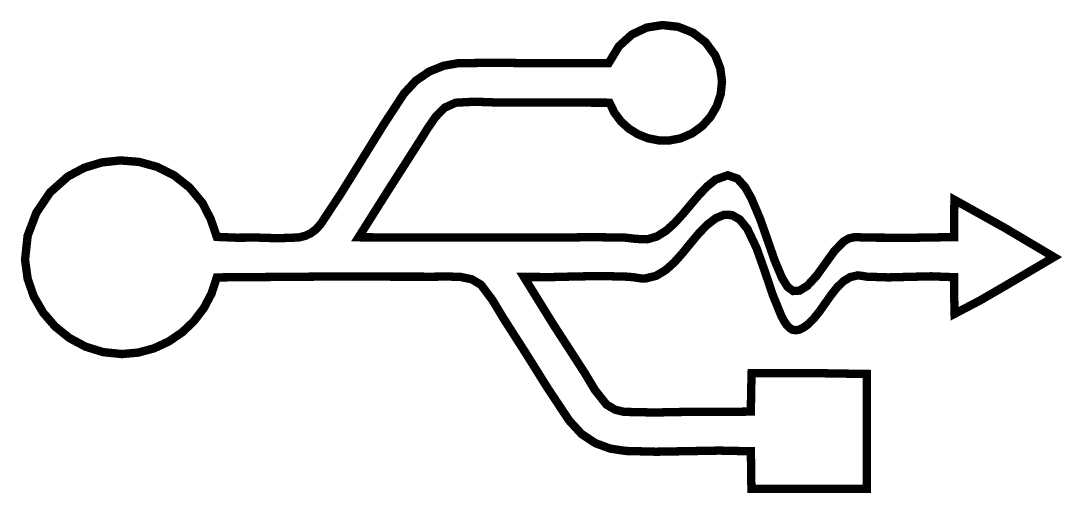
# Model space of a CAD drawing. Extents: x 0.08 to 7.85, y 0.21 to 3.73.
import ezdxf

# ---------------------------------------------------------------- set-up
doc = ezdxf.new("R2010")
doc.units = 0
doc.layers.get('0').update_dxf_attribs({"linetype": 'CONTINUOUS'})

msp = doc.modelspace()

# ---------------------------------------------------------------- linework, layer by layer
at = {"color": 0, "const_width": 0.0625}
msp.add_lwpolyline([(0.109483, 1.94808), (0.129069, 1.80593), (0.175076, 1.67367), (0.244358, 1.5541), (0.333931, 1.45008), (0.440647, 1.36431), (0.561415, 1.29959), (0.693306, 1.25873), (0.833117, 1.24452), (0.955621, 1.25559), (1.07281, 1.28743), (1.18256, 1.33832), (1.28261, 1.40647), (1.37071, 1.49018), (1.44476, 1.58767), (1.5025, 1.6971), (1.54172, 1.81674), (2.34397, 1.82292), (3.16265, 1.82194), (3.26475, 1.82324), (3.36019, 1.82031), (3.44482, 1.80317), (3.51449, 1.76161), (3.59885, 1.64974), (3.68181, 1.51199), (3.84478, 1.25781), (4.01253, 0.990289), (4.17296, 0.748643), (4.26568, 0.647786), (4.36919, 0.579318), (4.48047, 0.538683), (4.59657, 0.521267), (4.82194, 0.515679), (5.0561, 0.519749), (5.29389, 0.523981), (5.53011, 0.518989), (5.53413, 0.237631), (6.39692, 0.239258), (6.39626, 1.09587), (5.96707, 1.1027), (5.53575, 1.1008), (5.5319, 0.958225), (5.53011, 0.815104), (5.29872, 0.812717), (5.05425, 0.813043), (4.81087, 0.808322), (4.58296, 0.813043), (4.51699, 0.828831), (4.45171, 0.867622), (4.36583, 0.975803), (4.2895, 1.10308), (4.05442, 1.46588), (3.83518, 1.81988), (4.04611, 1.81928), (4.23269, 1.82378), (4.41411, 1.82688), (4.6096, 1.82189), (4.65375, 1.81782), (4.68608, 1.81278), (4.71332, 1.80892), (4.7424, 1.80865), (4.82113, 1.82801), (4.89247, 1.87022), (4.95822, 1.92904), (5.02024, 1.99843), (5.08035, 2.07221), (5.14046, 2.14421), (5.20242, 2.20833), (5.26807, 2.25836), (5.32824, 2.28331), (5.38824, 2.28222), (5.44715, 2.24929), (5.50396, 2.17893), (5.57292, 2.0345), (5.63406, 1.86279), (5.69347, 1.68685), (5.75732, 1.52983), (5.77767, 1.49154), (5.79801, 1.46132), (5.81901, 1.43951), (5.84125, 1.42626), (5.86529, 1.42199), (5.89187, 1.42681), (5.9215, 1.44108), (5.95486, 1.465), (6.00157, 1.51107), (6.04536, 1.5664), (6.08757, 1.62631), (6.12983, 1.68614), (6.17356, 1.74126), (6.22032, 1.78706), (6.2716, 1.81879), (6.32894, 1.83188), (6.36187, 1.82801), (6.39529, 1.8221), (6.55621, 1.81674), (6.71496, 1.8209), (6.8769, 1.82471), (7.04736, 1.81819), (7.0485, 1.68115), (7.05181, 1.54503), (7.24283, 1.64535), (7.43033, 1.75401), (7.79362, 1.96843), (7.42367, 2.18782), (7.05007, 2.39556), (7.04775, 2.11757), (6.72114, 2.11219), (6.38162, 2.11382), (6.33703, 2.11649), (6.29856, 2.116), (6.26232, 2.10747), (6.22433, 2.08594), (6.15506, 2.01531), (6.08767, 1.92219), (6.02051, 1.82801), (5.95182, 1.75401), (5.89404, 1.7181), (5.84619, 1.71517), (5.80382, 1.74653), (5.76247, 1.81332), (5.70742, 1.94417), (5.65506, 2.09461), (5.59924, 2.25293), (5.53358, 2.40744), (5.48697, 2.49067), (5.42958, 2.55399), (5.35747, 2.57889), (5.26665, 2.54676), (5.204, 2.49636), (5.14318, 2.433), (5.08306, 2.36231), (5.02263, 2.29015), (4.96072, 2.22222), (4.89621, 2.16422), (4.82807, 2.1219), (4.75521, 2.10097), (4.67225, 2.104), (4.58931, 2.11372), (4.34407, 2.11697), (4.09179, 2.11388), (3.34765, 2.11356), (2.60038, 2.11594), (2.82249, 2.46789), (3.0549, 2.83072), (3.11496, 2.92719), (3.17567, 3.01525), (3.24349, 3.0835), (3.32514, 3.12044), (3.46653, 3.12799), (3.61393, 3.12283), (4.47467, 3.12067), (4.51074, 3.04606), (4.55963, 2.98113), (4.61925, 2.92692), (4.68744, 2.8845), (4.7621, 2.85503), (4.84119, 2.83946), (4.92253, 2.83892), (5.00407, 2.85439), (5.09065, 2.89128), (5.16624, 2.94581), (5.22868, 3.01503), (5.27567, 3.09576), (5.30501, 3.185), (5.3144, 3.27962), (5.30171, 3.37646), (5.26465, 3.47254), (5.19206, 3.5714), (5.09722, 3.64344), (4.98742, 3.6869), (4.8699, 3.70008), (4.75196, 3.68137), (4.6409, 3.62901), (4.544, 3.54124), (4.46864, 3.41639), (3.90597, 3.41482), (3.62207, 3.41922), (3.34179, 3.41482), (3.23529, 3.39632), (3.12819, 3.35319), (3.02713, 3.28407), (2.93853, 3.18761), (2.78831, 2.95828), (2.63112, 2.70464), (2.46718, 2.44081), (2.31819, 2.2155), (2.28315, 2.17622), (2.24382, 2.14654), (2.20031, 2.12614), (2.15272, 2.11464), (1.99772, 2.10894), (1.84179, 2.11393), (1.68832, 2.11301), (1.54167, 2.11914), (1.49636, 2.25076), (1.43506, 2.37099), (1.33751, 2.48801), (1.22304, 2.57813), (1.09598, 2.6416), (0.960883, 2.67871), (0.822211, 2.68983), (0.684517, 2.67524), (0.552246, 2.63525), (0.429904, 2.5701), (0.296713, 2.45133), (0.193739, 2.29915), (0.128743, 2.12696), (0.109483, 1.94808)], close=True, dxfattribs=at)

doc.saveas('drawing.dxf')
